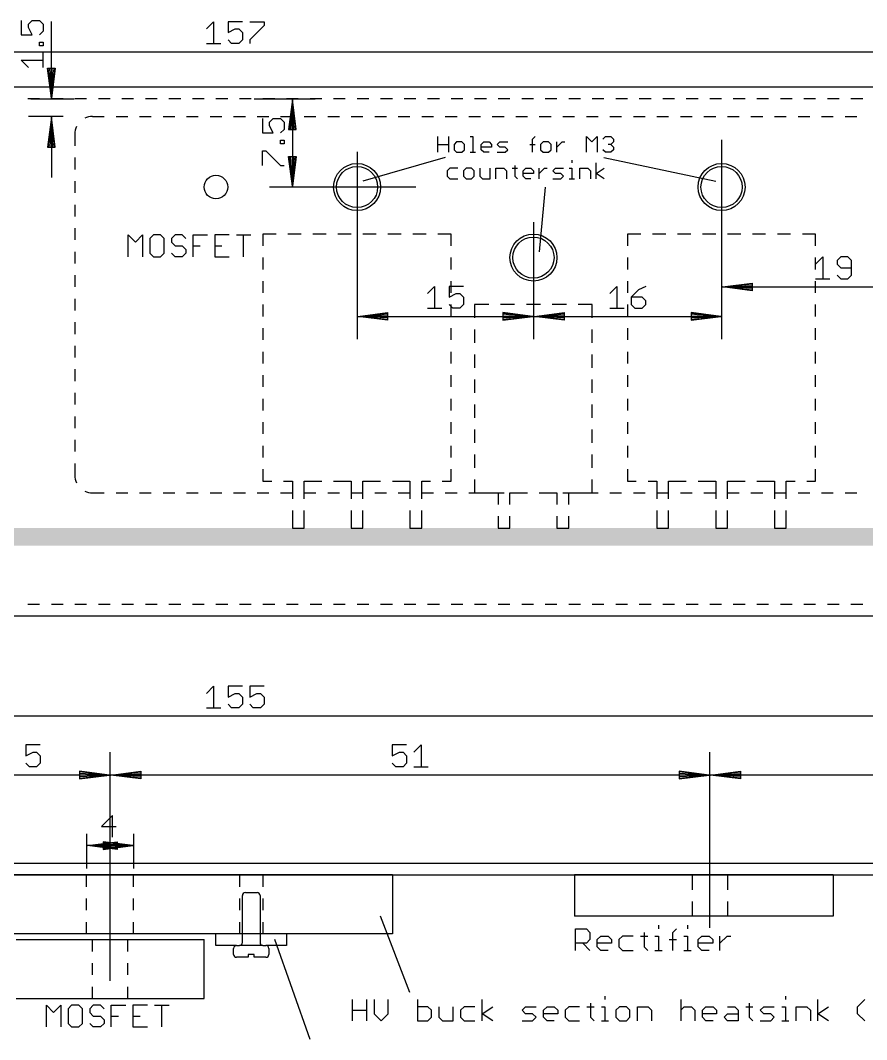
# Model space of a CAD drawing. Extents: x -55 to 231, y -301 to 164.
# Drawn here: x 60.4 to 132.3, y 77 to 163.7 of the extents above; entities that cross this region are included whole.
import ezdxf

# ---------------------------------------------------------------- set-up
doc = ezdxf.new("R2010")
doc.units = 0
for name, color, linetype in [('113', 140, 'CONTINUOUS'), ('27', 1, 'CONTINUOUS'), ('28', 3, 'CONTINUOUS'), ('47', 7, 'CONTINUOUS'), ('51', 53, 'CONTINUOUS')]:
    doc.layers.add(name, color=color, linetype=linetype)

# ---------------------------------------------------------------- blocks, each defined once
blk = doc.blocks.new('RECT')
blk.add_solid([(-0.5, -0.5), (0.5, -0.5), (-0.5, 0.5), (0.5, 0.5)])

msp = doc.modelspace()

# ---------------------------------------------------------------- linework, layer by layer
at = {"layer": '113'}
for p, q in [((66.5, 155.5), (67.5, 155.5)), ((68.5, 155.5), (69.5, 155.5)), ((70.5, 155.5), (71.5, 155.5)), ((72.5, 155.5), (73.5, 155.5)), ((74.5, 155.5), (75.5, 155.5)), ((76.5, 155.5), (77.5, 155.5)), ((78.5, 155.5), (79.5, 155.5)), ((80.5, 155.5), (81.5, 155.5)), ((82.5, 155.5), (83.5, 155.5)), ((84.5, 155.5), (85.5, 155.5)), ((86.5, 155.5), (87.5, 155.5)), ((88.5, 155.5), (89.5, 155.5)), ((90.5, 155.5), (91.5, 155.5)), ((92.5, 155.5), (93.5, 155.5)), ((94.5, 155.5), (95.5, 155.5)), ((96.5, 155.5), (97.5, 155.5)), ((98.5, 155.5), (99.5, 155.5)), ((100.5, 155.5), (101.5, 155.5)), ((102.5, 155.5), (103.5, 155.5)), ((104.5, 155.5), (105.5, 155.5)), ((106.5, 155.5), (107.5, 155.5)), ((108.5, 155.5), (109.5, 155.5)), ((110.5, 155.5), (111.5, 155.5)), ((112.5, 155.5), (113.5, 155.5)), ((114.5, 155.5), (115.5, 155.5)), ((116.5, 155.5), (117.5, 155.5)), ((118.5, 155.5), (119.5, 155.5)), ((120.5, 155.5), (121.5, 155.5)), ((122.5, 155.5), (123.5, 155.5)), ((124.5, 155.5), (125.5, 155.5)), ((126.5, 155.5), (127.5, 155.5)), ((128.5, 155.5), (129.5, 155.5)), ((130.5, 155.5), (131.5, 155.5)), ((65, 154), (65, 153)), ((65, 152), (65, 151)), ((65, 150), (65, 149)), ((65, 148), (65, 147)), ((65, 146), (65, 145)), ((65, 144), (65, 143)), ((65, 142), (65, 141)), ((65, 140), (65, 139)), ((65, 138), (65, 137)), ((65, 136), (65, 135)), ((65, 134), (65, 133)), ((65, 132), (65, 131)), ((65, 130), (65, 129)), ((65, 128), (65, 127)), ((65, 126), (65, 125)), ((66.5, 123.5), (67.5, 123.5)), ((68.5, 123.5), (69.5, 123.5)), ((70.5, 123.5), (71.5, 123.5)), ((72.5, 123.5), (73.5, 123.5)), ((74.5, 123.5), (75.5, 123.5)), ((76.5, 123.5), (77.5, 123.5)), ((78.5, 123.5), (79.5, 123.5)), ((80.5, 123.5), (81.5, 123.5)), ((82.5, 123.5), (83.5, 123.5)), ((84.5, 123.5), (85.5, 123.5)), ((86.5, 123.5), (87.5, 123.5)), ((88.5, 123.5), (89.5, 123.5)), ((90.5, 123.5), (91.5, 123.5)), ((92.5, 123.5), (93.5, 123.5)), ((94.5, 123.5), (95.5, 123.5)), ((96.5, 123.5), (97.5, 123.5)), ((98.5, 123.5), (99.5, 123.5)), ((100.5, 123.5), (101.5, 123.5)), ((102.5, 123.5), (103.5, 123.5)), ((104.5, 123.5), (105.5, 123.5)), ((106.5, 123.5), (107.5, 123.5)), ((108.5, 123.5), (109.5, 123.5)), ((110.5, 123.5), (111.5, 123.5)), ((112.5, 123.5), (113.5, 123.5)), ((114.5, 123.5), (115.5, 123.5)), ((116.5, 123.5), (117.5, 123.5)), ((118.5, 123.5), (119.5, 123.5)), ((120.5, 123.5), (121.5, 123.5)), ((122.5, 123.5), (123.5, 123.5)), ((124.5, 123.5), (125.5, 123.5)), ((126.5, 123.5), (127.5, 123.5)), ((128.5, 123.5), (129.5, 123.5)), ((130.5, 123.5), (131.5, 123.5)), ((92, 91), (8, 91)), ((66, 90), (66, 91)), ((70, 90), (70, 91)), ((79, 91), (79, 90)), ((81, 91), (81, 90)), ((92, 91), (92, 86)), ((66, 88), (66, 89)), ((70, 88), (70, 89)), ((79, 89), (79, 88)), ((81, 89), (81, 88)), ((66, 86), (66, 87)), ((70, 86), (70, 87)), ((79, 87), (79, 86)), ((81, 87), (81, 86)), ((93.5, 81), (91, 87.5)), ((92, 86), (8, 86)), ((110.0794, 80.6997), (110.0794, 80.3999)), ((125.4258, 80.6997), (125.4258, 80.3999)), ((88.6016, 78.6016), (88.6016, 80.3999)), ((89.8005, 80.3999), (89.8005, 78.6016)), ((90.4432, 80.3999), (90.4432, 79.201)), ((91.6421, 79.201), (91.6421, 80.3999)), ((94.1263, 80.3999), (94.1263, 78.6016)), ((95.0255, 79.8005), (94.1263, 79.8005)), ((95.3252, 79.5008), (95.0255, 79.8005)), ((95.9679, 79.8005), (95.9679, 78.9013)), ((97.1668, 78.6016), (97.1668, 79.8005)), ((98.1092, 79.8005), (97.8095, 79.5008)), ((99.0084, 79.8005), (98.1092, 79.8005)), ((99.651, 78.6016), (99.651, 80.3999)), ((99.651, 79.201), (100.5502, 79.8005)), ((103.0272, 79.5008), (103.327, 79.8005)), ((103.327, 79.8005), (104.2261, 79.8005)), ((104.8688, 79.5008), (105.1685, 79.8005)), ((105.1685, 79.8005), (105.768, 79.8005)), ((105.768, 79.8005), (106.0677, 79.5008)), ((107.0101, 79.8005), (106.7104, 79.5008)), ((107.9093, 79.8005), (107.0101, 79.8005)), ((108.552, 79.8005), (109.1514, 79.8005)), ((108.8517, 80.1002), (108.8517, 78.9013)), ((109.7797, 79.8005), (110.0794, 79.8005)), ((110.0794, 79.8005), (110.0794, 78.6016)), ((111.3071, 79.8005), (111.0074, 79.5008)), ((111.9066, 79.8005), (111.3071, 79.8005)), ((112.2063, 79.5008), (111.9066, 79.8005)), ((112.849, 78.6016), (112.849, 79.8005)), ((112.849, 79.8005), (113.7481, 79.8005)), ((113.7481, 79.8005), (114.0479, 79.5008)), ((116.5321, 80.3999), (116.5321, 78.6016)), ((116.5321, 79.5008), (116.8318, 79.8005)), ((116.8318, 79.8005), (117.4313, 79.8005)), ((117.4313, 79.8005), (117.731, 79.5008)), ((118.3737, 79.5008), (118.6734, 79.8005)), ((118.6734, 79.8005), (119.2728, 79.8005)), ((119.2728, 79.8005), (119.5726, 79.5008)), ((120.515, 79.8005), (121.1144, 79.8005)), ((121.1144, 79.8005), (121.4141, 79.5008)), ((122.0568, 79.8005), (122.6563, 79.8005)), ((122.3565, 80.1002), (122.3565, 78.9013)), ((123.2845, 79.5008), (123.5843, 79.8005)), ((123.5843, 79.8005), (124.4834, 79.8005)), ((125.1261, 79.8005), (125.4258, 79.8005)), ((125.4258, 79.8005), (125.4258, 78.6016)), ((126.3538, 78.6016), (126.3538, 79.8005)), ((126.3538, 79.8005), (127.253, 79.8005)), ((127.253, 79.8005), (127.5527, 79.5008)), ((128.1954, 78.6016), (128.1954, 80.3999)), ((128.1954, 79.201), (129.0946, 79.8005)), ((131.5716, 79.8005), (132.1711, 80.3999)), ((131.5716, 79.201), (131.5716, 79.8005)), ((88.6016, 79.5008), (89.8005, 79.5008)), ((90.4432, 79.201), (91.0426, 78.6016)), ((91.0426, 78.6016), (91.6421, 79.201)), ((95.0255, 78.6016), (95.3252, 78.9013)), ((95.3252, 78.9013), (95.3252, 79.5008)), ((95.9679, 78.9013), (96.2676, 78.6016)), ((97.8095, 79.5008), (97.8095, 78.9013)), ((97.8095, 78.9013), (98.1092, 78.6016)), ((100.5502, 78.6016), (99.651, 79.201)), ((103.327, 79.201), (103.0272, 79.5008)), ((103.9264, 79.201), (103.327, 79.201)), ((104.2261, 78.9013), (103.9264, 79.201)), ((103.9264, 78.6016), (104.2261, 78.9013)), ((104.8688, 78.9013), (104.8688, 79.5008)), ((106.0677, 79.201), (104.8688, 79.201)), ((105.1685, 78.6016), (104.8688, 78.9013)), ((106.0677, 79.5008), (106.0677, 79.201)), ((106.7104, 79.5008), (106.7104, 78.9013)), ((106.7104, 78.9013), (107.0101, 78.6016)), ((108.8517, 78.9013), (109.1514, 78.6016)), ((111.0074, 79.5008), (111.0074, 78.9013)), ((111.0074, 78.9013), (111.3071, 78.6016)), ((111.9066, 78.6016), (112.2063, 78.9013)), ((112.2063, 78.9013), (112.2063, 79.5008)), ((114.0479, 79.5008), (114.0479, 78.6016)), ((117.731, 79.5008), (117.731, 78.6016)), ((118.3737, 78.9013), (118.3737, 79.5008)), ((119.5726, 79.201), (118.3737, 79.201)), ((118.6734, 78.6016), (118.3737, 78.9013)), ((119.5726, 79.5008), (119.5726, 79.201)), ((120.2153, 78.9013), (120.515, 79.201)), ((120.515, 78.6016), (120.2153, 78.9013)), ((120.515, 79.201), (121.4141, 79.201)), ((121.4141, 79.5008), (121.4141, 78.6016)), ((122.3565, 78.9013), (122.6563, 78.6016)), ((123.5843, 79.201), (123.2845, 79.5008)), ((124.1837, 79.201), (123.5843, 79.201)), ((124.4834, 78.9013), (124.1837, 79.201)), ((124.1837, 78.6016), (124.4834, 78.9013)), ((127.5527, 79.5008), (127.5527, 78.6016)), ((129.0946, 78.6016), (128.1954, 79.201)), ((132.1711, 78.6016), (131.5716, 79.201)), ((94.1263, 78.6016), (95.0255, 78.6016)), ((96.2676, 78.6016), (97.1668, 78.6016)), ((98.1092, 78.6016), (99.0084, 78.6016)), ((103.0272, 78.6016), (103.9264, 78.6016)), ((105.768, 78.6016), (105.1685, 78.6016)), ((107.0101, 78.6016), (107.9093, 78.6016)), ((109.7797, 78.6016), (110.3791, 78.6016)), ((111.3071, 78.6016), (111.9066, 78.6016)), ((119.2728, 78.6016), (118.6734, 78.6016)), ((121.4141, 78.6016), (120.515, 78.6016)), ((123.2845, 78.6016), (124.1837, 78.6016)), ((125.1261, 78.6016), (125.7256, 78.6016))]:
    msp.add_line(p, q, dxfattribs=at)
for centre, radius in [((89, 149.5), 2), ((120, 149.5), 2), ((77, 149.5), 1), ((104, 143.5), 2)]:
    msp.add_circle(centre, radius, dxfattribs=at)
for centre, start, end in [((66.5, 154), 89.9999, 115.9013), ((66.5, 154), 154.0987, 180.0001), ((66.5, 125), 179.9999, 205.9013), ((66.5, 125), 244.0987, 270.0001)]:
    msp.add_arc(centre, 1.5, start, end, dxfattribs=at)
at = {"layer": '27'}
for p, q in [((69.5268, 143.5762), (69.5268, 145.4254)), ((69.5268, 145.4254), (70.1431, 144.809)), ((70.1431, 144.809), (70.7595, 145.4254)), ((70.7595, 145.4254), (70.7595, 143.5762)), ((71.6765, 145.4254), (71.3683, 145.1172)), ((71.3683, 145.1172), (71.3683, 143.8844)), ((72.2929, 145.4254), (71.6765, 145.4254)), ((72.6011, 145.1172), (72.2929, 145.4254)), ((72.6011, 143.8844), (72.6011, 145.1172)), ((73.5181, 145.4254), (73.2099, 145.1172)), ((73.2099, 145.1172), (73.2099, 144.809)), ((73.2099, 144.809), (73.5181, 144.5008)), ((74.1345, 145.4254), (73.5181, 145.4254)), ((74.4427, 145.1172), (74.1345, 145.4254)), ((75.0515, 143.5762), (75.0515, 145.4254)), ((75.0515, 145.4254), (76.2843, 145.4254)), ((78.1258, 145.4254), (76.893, 145.4254)), ((76.893, 145.4254), (76.893, 143.5762)), ((78.7346, 145.4254), (79.9674, 145.4254)), ((79.351, 143.5762), (79.351, 145.4254)), ((82.125, 145.5), (81, 145.5)), ((81, 145.5), (81, 144.5)), ((84.25, 145.5), (83.125, 145.5)), ((86.375, 145.5), (85.25, 145.5)), ((88.5, 145.5), (87.375, 145.5)), ((90.625, 145.5), (89.5, 145.5)), ((92.75, 145.5), (91.625, 145.5)), ((94.875, 145.5), (93.75, 145.5)), ((97, 145.5), (95.875, 145.5)), ((97, 144.5), (97, 145.5)), ((113.125, 145.5), (112, 145.5)), ((112, 145.5), (112, 144.5)), ((115.25, 145.5), (114.125, 145.5)), ((117.375, 145.5), (116.25, 145.5)), ((119.5, 145.5), (118.375, 145.5)), ((121.625, 145.5), (120.5, 145.5)), ((123.75, 145.5), (122.625, 145.5)), ((125.875, 145.5), (124.75, 145.5)), ((128, 145.5), (126.875, 145.5)), ((128, 144.5), (128, 145.5)), ((71.3683, 143.8844), (71.6765, 143.5762)), ((72.2929, 143.5762), (72.6011, 143.8844)), ((73.5181, 143.5762), (73.2099, 143.8844)), ((73.5181, 144.5008), (74.1345, 144.5008)), ((74.1345, 144.5008), (74.4427, 144.1926)), ((74.4427, 143.8844), (74.1345, 143.5762)), ((74.4427, 144.1926), (74.4427, 143.8844)), ((75.0515, 144.5008), (75.6679, 144.5008)), ((76.893, 144.5008), (77.5094, 144.5008)), ((71.6765, 143.5762), (72.2929, 143.5762)), ((74.1345, 143.5762), (73.5181, 143.5762)), ((76.893, 143.5762), (78.1258, 143.5762)), ((81, 143.5), (81, 142.5)), ((97, 142.5), (97, 143.5)), ((112, 143.5), (112, 142.5)), ((128, 142.5), (128, 143.5)), ((81, 141.5), (81, 140.5)), ((97, 140.5), (97, 141.5)), ((112, 141.5), (112, 140.5)), ((128, 140.5), (128, 141.5)), ((81, 139.5), (81, 138.5)), ((97, 138.5), (97, 139.5)), ((100.2, 139.5), (99, 139.5)), ((99, 139.5), (99, 138.375)), ((102.4, 139.5), (101.2, 139.5)), ((104.6, 139.5), (103.4, 139.5)), ((106.8, 139.5), (105.6, 139.5)), ((109, 139.5), (107.8, 139.5)), ((109, 138.375), (109, 139.5)), ((112, 139.5), (112, 138.5)), ((128, 138.5), (128, 139.5)), ((81, 137.5), (81, 136.5)), ((97, 136.5), (97, 137.5)), ((99, 137.375), (99, 136.25)), ((109, 136.25), (109, 137.375)), ((112, 137.5), (112, 136.5)), ((128, 136.5), (128, 137.5)), ((81, 135.5), (81, 134.5)), ((97, 134.5), (97, 135.5)), ((99, 135.25), (99, 134.125)), ((109, 134.125), (109, 135.25)), ((112, 135.5), (112, 134.5)), ((128, 134.5), (128, 135.5)), ((81, 133.5), (81, 132.5)), ((97, 132.5), (97, 133.5)), ((112, 133.5), (112, 132.5)), ((128, 132.5), (128, 133.5)), ((99, 133.125), (99, 132)), ((109, 132), (109, 133.125)), ((81, 131.5), (81, 130.5)), ((97, 130.5), (97, 131.5)), ((99, 131), (99, 129.875)), ((109, 129.875), (109, 131)), ((112, 131.5), (112, 130.5)), ((128, 130.5), (128, 131.5)), ((81, 129.5), (81, 128.5)), ((97, 128.5), (97, 129.5)), ((112, 129.5), (112, 128.5)), ((128, 128.5), (128, 129.5)), ((99, 128.875), (99, 127.75)), ((109, 127.75), (109, 128.875)), ((81, 127.5), (81, 126.5)), ((97, 126.5), (97, 127.5)), ((112, 127.5), (112, 126.5)), ((128, 126.5), (128, 127.5)), ((99, 126.75), (99, 125.625)), ((109, 125.625), (109, 126.75)), ((81, 125.5), (81, 124.5)), ((97, 124.5), (97, 125.5)), ((112, 125.5), (112, 124.5)), ((128, 124.5), (128, 125.5)), ((81, 124.5), (81.75, 124.5)), ((82.75, 124.5), (83.5, 124.5)), ((83.5, 124.5), (83.5, 123)), ((84.5, 123), (84.5, 124.5)), ((84.5, 124.5), (86, 124.5)), ((87, 124.5), (88.5, 124.5)), ((88.5, 124.5), (88.5, 123)), ((89.5, 123), (89.5, 124.5)), ((89.5, 124.5), (91, 124.5)), ((92, 124.5), (93.5, 124.5)), ((93.5, 124.5), (93.5, 123)), ((94.5, 123), (94.5, 124.5)), ((94.5, 124.5), (95.25, 124.5)), ((96.25, 124.5), (97, 124.5)), ((99, 124.625), (99, 123.5)), ((109, 123.5), (109, 124.625)), ((112, 124.5), (112.75, 124.5)), ((113.75, 124.5), (114.5, 124.5)), ((114.5, 124.5), (114.5, 123)), ((115.5, 123), (115.5, 124.5)), ((115.5, 124.5), (117, 124.5)), ((118, 124.5), (119.5, 124.5)), ((119.5, 124.5), (119.5, 123)), ((120.5, 123), (120.5, 124.5)), ((120.5, 124.5), (122, 124.5)), ((123, 124.5), (124.5, 124.5)), ((124.5, 124.5), (124.5, 123)), ((125.5, 123), (125.5, 124.5)), ((125.5, 124.5), (126.25, 124.5)), ((127.25, 124.5), (128, 124.5)), ((99, 123.5), (101, 123.5)), ((101, 123.5), (101, 122.5)), ((102, 122.5), (102, 123.5)), ((102, 123.5), (103.5, 123.5)), ((104.5, 123.5), (106, 123.5)), ((106, 123.5), (106, 122.5)), ((107, 122.5), (107, 123.5)), ((107, 123.5), (109, 123.5)), ((83.5, 122), (83.5, 120.5)), ((84.5, 120.5), (84.5, 122)), ((88.5, 122), (88.5, 120.5)), ((89.5, 120.5), (89.5, 122)), ((93.5, 122), (93.5, 120.5)), ((94.5, 120.5), (94.5, 122)), ((101, 121.5), (101, 120.5)), ((102, 120.5), (102, 121.5)), ((106, 121.5), (106, 120.5)), ((107, 120.5), (107, 121.5)), ((114.5, 122), (114.5, 120.5)), ((115.5, 120.5), (115.5, 122)), ((119.5, 122), (119.5, 120.5)), ((120.5, 120.5), (120.5, 122)), ((124.5, 122), (124.5, 120.5)), ((125.5, 120.5), (125.5, 122)), ((83.5, 120.5), (84.5, 120.5)), ((88.5, 120.5), (89.5, 120.5)), ((93.5, 120.5), (94.5, 120.5)), ((101, 120.5), (102, 120.5)), ((106, 120.5), (107, 120.5)), ((114.5, 120.5), (115.5, 120.5)), ((119.5, 120.5), (120.5, 120.5)), ((124.5, 120.5), (125.5, 120.5)), ((117.5, 91), (107.5, 91)), ((107.5, 91), (107.5, 87.5)), ((120.5, 91), (117.5, 91)), ((117.5, 91), (117.5, 89.75)), ((129.5, 91), (120.5, 91)), ((120.5, 91), (120.5, 89.75)), ((129.5, 91), (129.5, 87.5)), ((117.5, 88.75), (117.5, 87.5)), ((120.5, 88.75), (120.5, 87.5)), ((117.5, 87.5), (107.5, 87.5)), ((114.6368, 86.7336), (114.6368, 86.4254)), ((117.0923, 86.7336), (117.0923, 86.4254)), ((120.5, 87.5), (117.5, 87.5)), ((129.5, 87.5), (120.5, 87.5)), ((107.5762, 84.5762), (107.5762, 86.4254)), ((107.5762, 86.4254), (108.5008, 86.4254)), ((108.5008, 86.4254), (108.809, 86.1172)), ((108.809, 86.1172), (108.809, 85.5008)), ((109.4178, 85.5008), (109.726, 85.809)), ((109.726, 85.809), (110.3424, 85.809)), ((110.3424, 85.809), (110.6506, 85.5008)), ((111.5675, 85.809), (111.2593, 85.5008)), ((112.4921, 85.809), (111.5675, 85.809)), ((113.1009, 85.809), (113.7173, 85.809)), ((113.4091, 86.1172), (113.4091, 84.8844)), ((114.3286, 85.809), (114.6368, 85.809)), ((114.6368, 85.809), (114.6368, 84.5762)), ((115.8645, 86.1172), (116.1727, 86.4254)), ((115.8645, 84.5762), (115.8645, 86.1172)), ((116.7841, 85.809), (117.0923, 85.809)), ((117.0923, 85.809), (117.0923, 84.5762)), ((118.0118, 85.5008), (118.32, 85.809)), ((118.32, 85.809), (118.9364, 85.809)), ((118.9364, 85.809), (119.2446, 85.5008)), ((119.8534, 84.5762), (119.8534, 85.809)), ((119.8534, 85.1926), (120.4697, 85.809)), ((120.4697, 85.809), (120.7779, 85.809)), ((60, 85.5), (66.5, 85.5)), ((66.5, 85.5), (69.5, 85.5)), ((66.5, 84.5), (66.5, 85.5)), ((69.5, 85.5), (76, 85.5)), ((69.5, 84.5), (69.5, 85.5)), ((76, 80.5), (76, 85.5)), ((108.5008, 85.1926), (107.5762, 85.1926)), ((108.1926, 85.1926), (108.809, 84.5762)), ((108.809, 85.5008), (108.5008, 85.1926)), ((109.4178, 84.8844), (109.4178, 85.5008)), ((110.6506, 85.1926), (109.4178, 85.1926)), ((110.6506, 85.5008), (110.6506, 85.1926)), ((111.2593, 85.5008), (111.2593, 84.8844)), ((115.5563, 85.5008), (116.1727, 85.5008)), ((118.0118, 84.8844), (118.0118, 85.5008)), ((119.2446, 85.1926), (118.0118, 85.1926)), ((119.2446, 85.5008), (119.2446, 85.1926)), ((109.726, 84.5762), (109.4178, 84.8844)), ((110.3424, 84.5762), (109.726, 84.5762)), ((111.2593, 84.8844), (111.5675, 84.5762)), ((111.5675, 84.5762), (112.4921, 84.5762)), ((113.4091, 84.8844), (113.7173, 84.5762)), ((114.3286, 84.5762), (114.945, 84.5762)), ((116.7841, 84.5762), (117.4005, 84.5762)), ((118.32, 84.5762), (118.0118, 84.8844)), ((118.9364, 84.5762), (118.32, 84.5762)), ((66.5, 82.5), (66.5, 83.5)), ((69.5, 82.5), (69.5, 83.5)), ((66.5, 80.5), (66.5, 81.5)), ((69.5, 80.5), (69.5, 81.5)), ((60, 80.5), (66.5, 80.5)), ((62.5762, 78.0762), (62.5762, 79.9254)), ((62.5762, 79.9254), (63.1926, 79.309)), ((63.1926, 79.309), (63.809, 79.9254)), ((63.809, 79.9254), (63.809, 78.0762)), ((64.726, 79.9254), (64.4178, 79.6172)), ((65.3424, 79.9254), (64.726, 79.9254)), ((65.6506, 79.6172), (65.3424, 79.9254)), ((66.5675, 79.9254), (66.2593, 79.6172)), ((66.5, 80.5), (69.5, 80.5)), ((67.1839, 79.9254), (66.5675, 79.9254)), ((67.4921, 79.6172), (67.1839, 79.9254)), ((68.1009, 78.0762), (68.1009, 79.9254)), ((68.1009, 79.9254), (69.3337, 79.9254)), ((69.5, 80.5), (76, 80.5)), ((71.1753, 79.9254), (69.9425, 79.9254)), ((69.9425, 79.9254), (69.9425, 78.0762)), ((71.7841, 79.9254), (73.0168, 79.9254)), ((72.4005, 78.0762), (72.4005, 79.9254)), ((64.4178, 79.6172), (64.4178, 78.3844)), ((65.6506, 78.3844), (65.6506, 79.6172)), ((66.2593, 79.6172), (66.2593, 79.309)), ((66.2593, 79.309), (66.5675, 79.0008)), ((66.5675, 79.0008), (67.1839, 79.0008)), ((67.1839, 79.0008), (67.4921, 78.6926)), ((68.1009, 79.0008), (68.7173, 79.0008)), ((69.9425, 79.0008), (70.5589, 79.0008)), ((64.4178, 78.3844), (64.726, 78.0762)), ((64.726, 78.0762), (65.3424, 78.0762)), ((65.3424, 78.0762), (65.6506, 78.3844)), ((66.5675, 78.0762), (66.2593, 78.3844)), ((67.1839, 78.0762), (66.5675, 78.0762)), ((67.4921, 78.3844), (67.1839, 78.0762)), ((67.4921, 78.6926), (67.4921, 78.3844)), ((69.9425, 78.0762), (71.1753, 78.0762))]:
    msp.add_line(p, q, dxfattribs=at)
at = {"layer": '28'}
msp.add_line((2.5, 91), (154.5, 91), dxfattribs=at)
at = {"layer": '47'}
for p, q in [((60.4446, 163.6713), (60.4446, 162.4386)), ((61.061, 163.3631), (61.3692, 163.6713)), ((61.061, 163.0549), (61.061, 163.3631)), ((61.3692, 162.4386), (61.061, 163.0549)), ((61.3692, 163.6713), (61.9856, 163.6713)), ((61.9856, 163.6713), (62.2938, 163.3631)), ((62.2938, 163.3631), (62.2938, 162.7468)), ((63, 157.065), (63, 163.5809)), ((76.1841, 162.939), (76.8005, 163.5554)), ((76.8005, 163.5554), (76.8005, 161.7062)), ((79.2584, 163.5554), (78.0256, 163.5554)), ((78.0256, 163.5554), (78.0256, 162.6308)), ((79.8672, 163.5554), (81.1, 163.5554)), ((81.1, 163.2472), (79.8672, 162.0144)), ((81.1, 163.5554), (81.1, 163.2472)), ((60.4446, 162.4386), (61.3692, 162.4386)), ((62.2938, 162.7468), (61.9856, 162.4386)), ((78.0256, 162.6308), (78.642, 162.939)), ((78.642, 162.939), (78.9502, 162.939)), ((78.9502, 162.939), (79.2584, 162.6308)), ((79.2584, 162.6308), (79.2584, 162.0144)), ((61.9856, 161.5178), (61.9856, 161.826)), ((61.9856, 161.826), (62.2938, 161.826)), ((62.2938, 161.5178), (61.9856, 161.5178)), ((62.2938, 161.826), (62.2938, 161.5178)), ((76.1841, 161.7062), (77.4168, 161.7062)), ((78.3338, 161.7062), (78.0256, 162.0144)), ((78.9502, 161.7062), (78.3338, 161.7062)), ((79.2584, 162.0144), (78.9502, 161.7062)), ((79.8672, 162.0144), (79.8672, 161.7062)), ((0.065, 161), (156.935, 161)), ((62.2938, 159.6762), (62.2938, 160.909)), ((61.061, 159.6762), (60.4446, 160.2926)), ((60.4446, 160.2926), (62.2938, 160.2926)), ((63, 157.065), (62.6808, 159.6)), ((62.6808, 159.6), (63.3192, 159.6)), ((63, 157.065), (62.74, 159.6)), ((63, 157.065), (62.87, 159.6)), ((63.3192, 159.6), (63, 157.065)), ((63.13, 159.6), (63, 157.065)), ((63.26, 159.6), (63, 157.065)), ((61.25, 157), (64.95, 157)), ((80.25, 157), (85.45, 157)), ((83.5, 156.935), (83.1808, 154.4)), ((83.5, 156.935), (83.24, 154.4)), ((83.5, 156.935), (83.37, 154.4)), ((83.5, 156.935), (83.5, 149.565)), ((83.8192, 154.4), (83.5, 156.935)), ((83.63, 154.4), (83.5, 156.935)), ((83.76, 154.4), (83.5, 156.935)), ((64, 155.5), (61.05, 155.5)), ((63, 155.435), (62.6808, 152.9)), ((63, 155.435), (62.74, 152.9)), ((63, 155.435), (62.87, 152.9)), ((63, 155.435), (63, 150.3)), ((63.3192, 152.9), (63, 155.435)), ((63.13, 152.9), (63, 155.435)), ((63.26, 152.9), (63, 155.435)), ((80.9446, 155.3309), (80.9446, 154.0981)), ((81.561, 155.0227), (81.8692, 155.3309)), ((81.8692, 155.3309), (82.4856, 155.3309)), ((82.4856, 155.3309), (82.7938, 155.0227)), ((81.561, 154.7145), (81.561, 155.0227)), ((81.8692, 154.0981), (81.561, 154.7145)), ((82.7938, 154.4063), (82.4856, 154.0981)), ((82.7938, 155.0227), (82.7938, 154.4063)), ((83.1808, 154.4), (83.8192, 154.4)), ((80.9446, 154.0981), (81.8692, 154.0981)), ((82.4856, 153.1773), (82.4856, 153.4855)), ((82.4856, 153.4855), (82.7938, 153.4855)), ((82.7938, 153.4855), (82.7938, 153.1773)), ((120, 153.5), (120, 139.05)), ((62.6808, 152.9), (63.3192, 152.9)), ((80.9446, 151.3357), (80.9446, 152.5685)), ((80.9446, 152.5685), (81.2528, 152.5685)), ((81.2528, 152.5685), (82.4856, 151.3357)), ((82.7938, 153.1773), (82.4856, 153.1773)), ((83.5, 149.565), (83.1808, 152.1)), ((83.1808, 152.1), (83.8192, 152.1)), ((83.5, 149.565), (83.24, 152.1)), ((83.5, 149.565), (83.37, 152.1)), ((83.8192, 152.1), (83.5, 149.565)), ((83.63, 152.1), (83.5, 149.565)), ((83.76, 152.1), (83.5, 149.565)), ((89, 152.5), (89, 136.55)), ((82.4856, 151.3357), (82.7938, 151.3357)), ((94, 149.5), (81.55, 149.5)), ((104, 146.5), (104, 136.55)), ((127.9829, 142.939), (128.5993, 143.5554)), ((128.5993, 143.5554), (128.5993, 141.7062)), ((130.1327, 143.5554), (129.8245, 143.2472)), ((129.8245, 143.2472), (129.8245, 142.939)), ((130.7491, 143.5554), (130.1327, 143.5554)), ((131.0573, 143.2472), (130.7491, 143.5554)), ((131.0573, 142.0144), (131.0573, 143.2472)), ((129.8245, 142.939), (130.1327, 142.6308)), ((130.1327, 142.6308), (131.0573, 142.6308)), ((120.065, 141), (122.6, 141.3192)), ((122.6, 141.3192), (122.6, 140.6808)), ((127.9829, 141.7062), (129.2157, 141.7062)), ((129.8245, 142.0144), (130.1327, 141.7062)), ((130.1327, 141.7062), (130.7491, 141.7062)), ((130.7491, 141.7062), (131.0573, 142.0144)), ((94.9829, 140.439), (95.5993, 141.0554)), ((95.5993, 141.0554), (95.5993, 139.2062)), ((98.0573, 141.0554), (96.8245, 141.0554)), ((96.8245, 141.0554), (96.8245, 140.1308)), ((96.8245, 140.1308), (97.4409, 140.439)), ((97.4409, 140.439), (97.7491, 140.439)), ((97.7491, 140.439), (98.0573, 140.1308)), ((110.4829, 140.439), (111.0993, 141.0554)), ((111.0993, 141.0554), (111.0993, 139.2062)), ((112.9409, 140.7472), (112.3245, 140.1308)), ((113.5573, 141.0554), (112.9409, 140.7472)), ((120.065, 141), (122.6, 141.26)), ((120.065, 141), (122.6, 141.13)), ((120.065, 141), (138.935, 141)), ((122.6, 140.6808), (120.065, 141)), ((122.6, 140.87), (120.065, 141)), ((122.6, 140.74), (120.065, 141)), ((98.0573, 140.1308), (98.0573, 139.5144)), ((104, 140), (104, 136.55)), ((112.3245, 140.1308), (112.3245, 139.5144)), ((113.2491, 140.1308), (112.3245, 140.1308)), ((113.5573, 139.8226), (113.2491, 140.1308)), ((113.5573, 139.5144), (113.5573, 139.8226)), ((120, 140), (120, 136.55)), ((89.065, 138.5), (91.6, 138.8192)), ((89.065, 138.5), (91.6, 138.76)), ((91.6, 138.8192), (91.6, 138.1808)), ((94.9829, 139.2062), (96.2157, 139.2062)), ((97.1327, 139.2062), (96.8245, 139.5144)), ((97.7491, 139.2062), (97.1327, 139.2062)), ((98.0573, 139.5144), (97.7491, 139.2062)), ((103.935, 138.5), (101.4, 138.8192)), ((101.4, 138.8192), (101.4, 138.1808)), ((103.935, 138.5), (101.4, 138.76)), ((104.065, 138.5), (106.6, 138.8192)), ((104.065, 138.5), (106.6, 138.76)), ((106.6, 138.8192), (106.6, 138.1808)), ((110.4829, 139.2062), (111.7157, 139.2062)), ((112.3245, 139.5144), (112.6327, 139.2062)), ((112.6327, 139.2062), (113.2491, 139.2062)), ((113.2491, 139.2062), (113.5573, 139.5144)), ((119.935, 138.5), (117.4, 138.8192)), ((117.4, 138.8192), (117.4, 138.1808)), ((119.935, 138.5), (117.4, 138.76)), ((89.065, 138.5), (91.6, 138.63)), ((89.065, 138.5), (103.935, 138.5)), ((91.6, 138.1808), (89.065, 138.5)), ((91.6, 138.37), (89.065, 138.5)), ((91.6, 138.24), (89.065, 138.5)), ((103.935, 138.5), (101.4, 138.63)), ((101.4, 138.1808), (103.935, 138.5)), ((101.4, 138.37), (103.935, 138.5)), ((101.4, 138.24), (103.935, 138.5)), ((104.065, 138.5), (106.6, 138.63)), ((104.065, 138.5), (119.935, 138.5)), ((106.6, 138.1808), (104.065, 138.5)), ((106.6, 138.37), (104.065, 138.5)), ((106.6, 138.24), (104.065, 138.5)), ((119.935, 138.5), (117.4, 138.63)), ((117.4, 138.1808), (119.935, 138.5)), ((117.4, 138.37), (119.935, 138.5)), ((117.4, 138.24), (119.935, 138.5)), ((76.1841, 106.439), (76.8005, 107.0554)), ((76.8005, 107.0554), (76.8005, 105.2062)), ((79.2584, 107.0554), (78.0256, 107.0554)), ((78.0256, 107.0554), (78.0256, 106.1308)), ((81.1, 107.0554), (79.8672, 107.0554)), ((79.8672, 107.0554), (79.8672, 106.1308)), ((78.0256, 106.1308), (78.642, 106.439)), ((78.642, 106.439), (78.9502, 106.439)), ((78.9502, 106.439), (79.2584, 106.1308)), ((79.2584, 106.1308), (79.2584, 105.5144)), ((79.8672, 106.1308), (80.4836, 106.439)), ((80.4836, 106.439), (80.7918, 106.439)), ((80.7918, 106.439), (81.1, 106.1308)), ((81.1, 106.1308), (81.1, 105.5144)), ((76.1841, 105.2062), (77.4168, 105.2062)), ((78.3338, 105.2062), (78.0256, 105.5144)), ((78.9502, 105.2062), (78.3338, 105.2062)), ((79.2584, 105.5144), (78.9502, 105.2062)), ((80.1754, 105.2062), (79.8672, 105.5144)), ((80.7918, 105.2062), (80.1754, 105.2062)), ((81.1, 105.5144), (80.7918, 105.2062)), ((155.935, 104.5), (1.065, 104.5)), ((62.0573, 102.0554), (60.8245, 102.0554)), ((60.8245, 102.0554), (60.8245, 101.1308)), ((60.8245, 101.1308), (61.4409, 101.439)), ((61.4409, 101.439), (61.7491, 101.439)), ((61.7491, 101.439), (62.0573, 101.1308)), ((68, 88.5), (68, 101.45)), ((68, 82), (68, 101.45)), ((93.2157, 102.0554), (91.9829, 102.0554)), ((91.9829, 102.0554), (91.9829, 101.1308)), ((91.9829, 101.1308), (92.5993, 101.439)), ((92.5993, 101.439), (92.9075, 101.439)), ((92.9075, 101.439), (93.2157, 101.1308)), ((93.8245, 101.439), (94.4409, 102.0554)), ((94.4409, 102.0554), (94.4409, 100.2062)), ((119, 93.5), (119, 101.45)), ((119, 86.5), (119, 101.45)), ((62.0573, 101.1308), (62.0573, 100.5144)), ((93.2157, 101.1308), (93.2157, 100.5144)), ((61.1327, 100.2062), (60.8245, 100.5144)), ((61.7491, 100.2062), (61.1327, 100.2062)), ((62.0573, 100.5144), (61.7491, 100.2062)), ((67.935, 99.5), (65.4, 99.8192)), ((65.4, 99.8192), (65.4, 99.1808)), ((67.935, 99.5), (65.4, 99.76)), ((68.065, 99.5), (70.6, 99.8192)), ((68.065, 99.5), (70.6, 99.76)), ((70.6, 99.8192), (70.6, 99.1808)), ((92.2911, 100.2062), (91.9829, 100.5144)), ((92.9075, 100.2062), (92.2911, 100.2062)), ((93.2157, 100.5144), (92.9075, 100.2062)), ((93.8245, 100.2062), (95.0573, 100.2062)), ((118.935, 99.5), (116.4, 99.8192)), ((116.4, 99.8192), (116.4, 99.1808)), ((118.935, 99.5), (116.4, 99.76)), ((119.065, 99.5), (121.6, 99.8192)), ((119.065, 99.5), (121.6, 99.76)), ((121.6, 99.8192), (121.6, 99.1808)), ((67.935, 99.5), (53.065, 99.5)), ((67.935, 99.5), (65.4, 99.63)), ((65.4, 99.1808), (67.935, 99.5)), ((65.4, 99.37), (67.935, 99.5)), ((65.4, 99.24), (67.935, 99.5)), ((68.065, 99.5), (70.6, 99.63)), ((118.935, 99.5), (68.065, 99.5)), ((70.6, 99.1808), (68.065, 99.5)), ((70.6, 99.37), (68.065, 99.5)), ((70.6, 99.24), (68.065, 99.5)), ((118.935, 99.5), (116.4, 99.63)), ((116.4, 99.1808), (118.935, 99.5)), ((116.4, 99.37), (118.935, 99.5)), ((116.4, 99.24), (118.935, 99.5)), ((119.065, 99.5), (121.6, 99.63)), ((155.935, 99.5), (119.065, 99.5)), ((121.6, 99.1808), (119.065, 99.5)), ((121.6, 99.37), (119.065, 99.5)), ((121.6, 99.24), (119.065, 99.5)), ((68.2019, 96.0554), (67.2773, 95.1308)), ((68.2019, 94.2062), (68.2019, 96.0554)), ((66, 94.5), (66, 91.55)), ((67.2773, 95.1308), (68.5101, 95.1308)), ((70, 94.5), (70, 91.55)), ((66.065, 93.5), (68.6, 93.8192)), ((66.065, 93.5), (68.6, 93.76)), ((66.065, 93.5), (68.6, 93.63)), ((69.935, 93.5), (67.4, 93.8192)), ((67.4, 93.8192), (67.4, 93.1808)), ((69.935, 93.5), (67.4, 93.76)), ((69.935, 93.5), (67.4, 93.63)), ((68.6, 93.8192), (68.6, 93.1808)), ((69.935, 93.5), (66.065, 93.5)), ((68.6, 93.1808), (66.065, 93.5)), ((68.6, 93.37), (66.065, 93.5)), ((68.6, 93.24), (66.065, 93.5)), ((67.4, 93.1808), (69.935, 93.5)), ((67.4, 93.37), (69.935, 93.5)), ((67.4, 93.24), (69.935, 93.5)), ((79.5, 89.5), (80.5, 89.5)), ((79.25, 85.25), (79.25, 89.25)), ((80.75, 89.25), (80.75, 85.25)), ((77, 85), (77, 86)), ((83, 86), (83, 85)), ((78.75, 85), (77, 85)), ((78.75, 85), (79, 85)), ((81, 85), (79, 85)), ((81, 85), (81.25, 85)), ((83, 85), (81.25, 85)), ((85, 77), (82, 85.5)), ((78.5, 84.25), (78.5, 84.75)), ((80.25, 84.25), (79.75, 84.25)), ((79.75, 84.25), (79.75, 84)), ((80.25, 84), (80.25, 84.25)), ((81.5, 84.75), (81.5, 84.25)), ((79.75, 84), (78.75, 84)), ((81.25, 84), (80.25, 84))]:
    msp.add_line(p, q, dxfattribs=at)
for centre, start, end in [((79.5, 89.25), 90, 180), ((80.5, 89.25), 0, 90), ((78.75, 84.75), 90, 180), ((79, 85.25), 270, 0), ((81, 85.25), 180, 270), ((81.25, 84.75), 0, 90), ((78.75, 84.25), 180, 270), ((81.25, 84.25), 270, 0)]:
    msp.add_arc(centre, 0.25, start, end, dxfattribs=at)
at = {"layer": '51'}
for p, q in [((157, 158), (0, 158)), ((62, 157), (61, 157)), ((64, 157), (63, 157)), ((66, 157), (65, 157)), ((68, 157), (67, 157)), ((70, 157), (69, 157)), ((72, 157), (71, 157)), ((74, 157), (73, 157)), ((76, 157), (75, 157)), ((78, 157), (77, 157)), ((80, 157), (79, 157)), ((82, 157), (81, 157)), ((84, 157), (83, 157)), ((86, 157), (85, 157)), ((88, 157), (87, 157)), ((90, 157), (89, 157)), ((92, 157), (91, 157)), ((94, 157), (93, 157)), ((96, 157), (95, 157)), ((98, 157), (97, 157)), ((100, 157), (99, 157)), ((102, 157), (101, 157)), ((104, 157), (103, 157)), ((106, 157), (105, 157)), ((108, 157), (107, 157)), ((110, 157), (109, 157)), ((112, 157), (111, 157)), ((114, 157), (113, 157)), ((116, 157), (115, 157)), ((118, 157), (117, 157)), ((120, 157), (119, 157)), ((122, 157), (121, 157)), ((124, 157), (123, 157)), ((126, 157), (125, 157)), ((128, 157), (127, 157)), ((130, 157), (129, 157)), ((132, 157), (131, 157)), ((95.8646, 152.4512), (95.8646, 153.7999)), ((96.7638, 153.7999), (96.7638, 152.4512)), ((98.627, 153.7999), (98.8518, 153.7999)), ((98.8518, 153.7999), (98.8518, 152.4512)), ((103.9161, 153.5752), (104.1409, 153.7999)), ((103.9161, 152.4512), (103.9161, 153.5752)), ((108.5254, 152.4512), (108.5254, 153.7999)), ((108.5254, 153.7999), (108.975, 153.3504)), ((108.975, 153.3504), (109.4246, 153.7999)), ((109.4246, 153.7999), (109.4246, 152.4512)), ((109.9066, 153.5752), (110.1314, 153.7999)), ((110.1314, 153.7999), (110.581, 153.7999)), ((110.581, 153.7999), (110.8058, 153.5752)), ((110.8058, 153.5752), (110.8058, 153.3504)), ((95.8646, 153.1256), (96.7638, 153.1256)), ((97.4706, 153.3504), (97.2458, 153.1256)), ((97.2458, 153.1256), (97.2458, 152.676)), ((97.2458, 152.676), (97.4706, 152.4512)), ((97.9202, 153.3504), (97.4706, 153.3504)), ((98.145, 153.1256), (97.9202, 153.3504)), ((97.9202, 152.4512), (98.145, 152.676)), ((98.145, 152.676), (98.145, 153.1256)), ((99.5478, 153.1256), (99.7725, 153.3504)), ((99.5478, 152.676), (99.5478, 153.1256)), ((100.4469, 152.9008), (99.5478, 152.9008)), ((99.7725, 152.4512), (99.5478, 152.676)), ((99.7725, 153.3504), (100.2221, 153.3504)), ((100.2221, 153.3504), (100.4469, 153.1256)), ((100.4469, 153.1256), (100.4469, 152.9008)), ((100.9289, 153.1256), (101.1537, 153.3504)), ((101.1537, 152.9008), (100.9289, 153.1256)), ((101.1537, 153.3504), (101.8281, 153.3504)), ((101.6033, 152.9008), (101.1537, 152.9008)), ((101.8281, 152.676), (101.6033, 152.9008)), ((101.6033, 152.4512), (101.8281, 152.676)), ((103.6913, 153.1256), (104.1409, 153.1256)), ((104.8369, 153.3504), (104.6121, 153.1256)), ((104.6121, 153.1256), (104.6121, 152.676)), ((104.6121, 152.676), (104.8369, 152.4512)), ((105.2864, 153.3504), (104.8369, 153.3504)), ((105.5112, 153.1256), (105.2864, 153.3504)), ((105.2864, 152.4512), (105.5112, 152.676)), ((105.5112, 152.676), (105.5112, 153.1256)), ((105.9932, 152.4512), (105.9932, 153.3504)), ((105.9932, 152.9008), (106.4428, 153.3504)), ((106.4428, 153.3504), (106.6676, 153.3504)), ((110.1314, 152.4512), (109.9066, 152.676)), ((110.581, 153.1256), (110.3562, 153.1256)), ((110.8058, 153.3504), (110.581, 153.1256)), ((110.581, 153.1256), (110.8058, 152.9008)), ((110.8058, 152.676), (110.581, 152.4512)), ((110.8058, 152.9008), (110.8058, 152.676)), ((96.5, 152), (89.5, 150)), ((97.4706, 152.4512), (97.9202, 152.4512)), ((98.627, 152.4512), (99.0765, 152.4512)), ((100.2221, 152.4512), (99.7725, 152.4512)), ((100.9289, 152.4512), (101.6033, 152.4512)), ((104.8369, 152.4512), (105.2864, 152.4512)), ((107.2539, 151.7747), (107.2539, 151.5499)), ((110, 152), (119.5, 150)), ((110.581, 152.4512), (110.1314, 152.4512)), ((96.8951, 151.1004), (96.6703, 150.8756)), ((96.6703, 150.8756), (96.6703, 150.426)), ((97.5695, 151.1004), (96.8951, 151.1004)), ((98.2763, 151.1004), (98.0515, 150.8756)), ((98.0515, 150.8756), (98.0515, 150.426)), ((98.7259, 151.1004), (98.2763, 151.1004)), ((98.9506, 150.8756), (98.7259, 151.1004)), ((98.9506, 150.426), (98.9506, 150.8756)), ((99.4327, 151.1004), (99.4327, 150.426)), ((100.3318, 150.2012), (100.3318, 151.1004)), ((100.8138, 150.2012), (100.8138, 151.1004)), ((100.8138, 151.1004), (101.4882, 151.1004)), ((101.4882, 151.1004), (101.713, 150.8756)), ((101.713, 150.8756), (101.713, 150.2012)), ((102.195, 151.1004), (102.6446, 151.1004)), ((102.4198, 151.3252), (102.4198, 150.426)), ((103.1158, 150.8756), (103.3406, 151.1004)), ((103.1158, 150.426), (103.1158, 150.8756)), ((103.3406, 151.1004), (103.7902, 151.1004)), ((103.7902, 151.1004), (104.015, 150.8756)), ((104.015, 150.8756), (104.015, 150.6508)), ((104.497, 150.2012), (104.497, 151.1004)), ((104.497, 150.6508), (104.9466, 151.1004)), ((104.9466, 151.1004), (105.1713, 151.1004)), ((105.648, 150.8756), (105.8727, 151.1004)), ((105.8727, 150.6508), (105.648, 150.8756)), ((105.8727, 151.1004), (106.5471, 151.1004)), ((107.0291, 151.1004), (107.2539, 151.1004)), ((107.2539, 151.1004), (107.2539, 150.2012)), ((107.9499, 150.2012), (107.9499, 151.1004)), ((107.9499, 151.1004), (108.6243, 151.1004)), ((108.6243, 151.1004), (108.8491, 150.8756)), ((108.8491, 150.8756), (108.8491, 150.2012)), ((109.3311, 150.2012), (109.3311, 151.5499)), ((109.3311, 150.6508), (110.0055, 151.1004)), ((96.6703, 150.426), (96.8951, 150.2012)), ((96.8951, 150.2012), (97.5695, 150.2012)), ((98.0515, 150.426), (98.2763, 150.2012)), ((98.2763, 150.2012), (98.7259, 150.2012)), ((98.7259, 150.2012), (98.9506, 150.426)), ((99.4327, 150.426), (99.6574, 150.2012)), ((99.6574, 150.2012), (100.3318, 150.2012)), ((102.4198, 150.426), (102.6446, 150.2012)), ((104.015, 150.6508), (103.1158, 150.6508)), ((103.3406, 150.2012), (103.1158, 150.426)), ((103.7902, 150.2012), (103.3406, 150.2012)), ((105.648, 150.2012), (106.3223, 150.2012)), ((106.3223, 150.6508), (105.8727, 150.6508)), ((106.5471, 150.426), (106.3223, 150.6508)), ((106.3223, 150.2012), (106.5471, 150.426)), ((107.0291, 150.2012), (107.4787, 150.2012)), ((110.0055, 150.2012), (109.3311, 150.6508)), ((105, 149.5), (104.5, 144)), ((62, 114), (61, 114)), ((64, 114), (63, 114)), ((66, 114), (65, 114)), ((68, 114), (67, 114)), ((70, 114), (69, 114)), ((72, 114), (71, 114)), ((74, 114), (73, 114)), ((76, 114), (75, 114)), ((78, 114), (77, 114)), ((80, 114), (79, 114)), ((82, 114), (81, 114)), ((84, 114), (83, 114)), ((86, 114), (85, 114)), ((88, 114), (87, 114)), ((90, 114), (89, 114)), ((92, 114), (91, 114)), ((94, 114), (93, 114)), ((96, 114), (95, 114)), ((98, 114), (97, 114)), ((100, 114), (99, 114)), ((102, 114), (101, 114)), ((104, 114), (103, 114)), ((106, 114), (105, 114)), ((108, 114), (107, 114)), ((110, 114), (109, 114)), ((112, 114), (111, 114)), ((114, 114), (113, 114)), ((116, 114), (115, 114)), ((118, 114), (117, 114)), ((120, 114), (119, 114)), ((122, 114), (121, 114)), ((124, 114), (123, 114)), ((126, 114), (125, 114)), ((128, 114), (127, 114)), ((130, 114), (129, 114)), ((132, 114), (131, 114)), ((157, 113), (0, 113)), ((0, 92), (157, 92)), ((61, 91), (62, 91)), ((63, 91), (64, 91)), ((65, 91), (66, 91)), ((67, 91), (68, 91)), ((69, 91), (70, 91)), ((71, 91), (72, 91)), ((73, 91), (74, 91)), ((75, 91), (76, 91)), ((77, 91), (78, 91)), ((79, 91), (80, 91)), ((81, 91), (82, 91)), ((83, 91), (84, 91)), ((85, 91), (86, 91)), ((87, 91), (88, 91)), ((89, 91), (90, 91)), ((91, 91), (92, 91)), ((93, 91), (94, 91)), ((95, 91), (96, 91)), ((97, 91), (98, 91)), ((99, 91), (100, 91)), ((101, 91), (102, 91)), ((103, 91), (104, 91)), ((105, 91), (106, 91)), ((107, 91), (108, 91)), ((109, 91), (110, 91)), ((111, 91), (112, 91)), ((113, 91), (114, 91)), ((115, 91), (116, 91)), ((117, 91), (118, 91)), ((119, 91), (120, 91)), ((121, 91), (122, 91)), ((123, 91), (124, 91)), ((125, 91), (126, 91)), ((127, 91), (128, 91)), ((129, 91), (130, 91)), ((131, 91), (132, 91))]:
    msp.add_line(p, q, dxfattribs=at)
for centre in [(89, 149.5), (120, 149.5), (104, 143.5)]:
    msp.add_circle(centre, 1.75, dxfattribs=at)

# ---------------------------------------------------------------- block references
at = {"layer": '28', "xscale": 155, "yscale": 1.5}
msp.add_blockref('RECT', (78.5, 119.75), dxfattribs=at)

doc.saveas('drawing.dxf')
